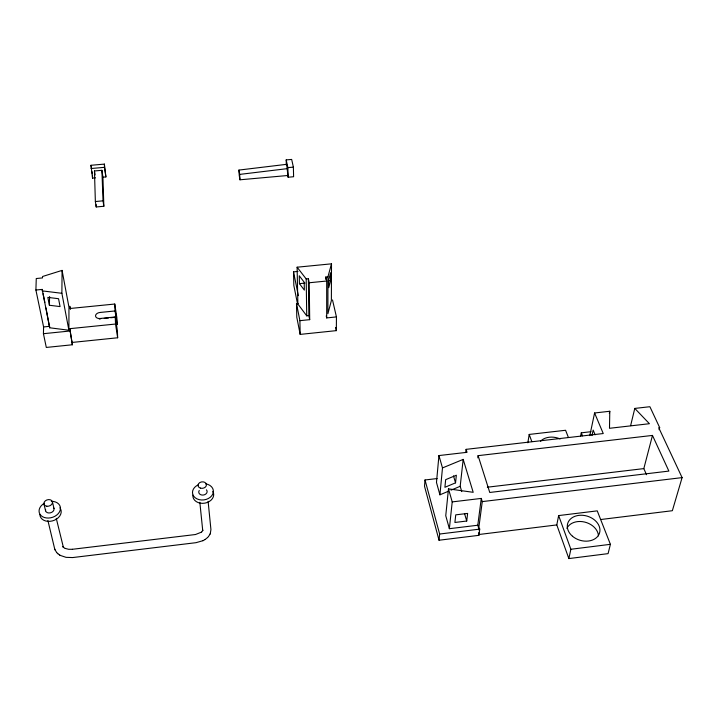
<?xml version="1.0" encoding="UTF-8"?>
<svg xmlns="http://www.w3.org/2000/svg" width="718" height="718" viewBox="0 0 718 718"><rect width="100%" height="100%" fill="white"/><g stroke="black" fill="none" stroke-linecap="round" stroke-linejoin="round"><path stroke-width="1.08" d="M296.498 303.57L296.794 317.266L300.169 334.391L336.338 330.639L336.437 316.916L326.69 317.921L326.69 281.025L325.775 277.031L327.938 276.816L331.501 263.829L297.108 267.204L297.871 304.001L306.739 315.848L308.857 315.633L309.691 319.663L299.9 320.668L296.498 303.57L298.176 303.4M327.938 276.816L327.902 313.685L331.375 300.609L331.501 263.829M35.9 290.027L42.191 289.417L49.686 327.785L68.901 330.235L68.955 307.187L62.08 270.399L42.533 276.502L42.497 277.92L36.268 278.53L35.9 290.027L43.592 326.941L43.43 333.699L46.302 347.44L72.383 344.766L69.781 328.673L115.526 324.042L115.257 316.961L100.143 318.487A4.559 2.998 -9 0 1 95.539 315.929A4.559 2.998 -9 0 1 99.99 312.465L115.033 310.966L114.763 304.037L69.817 308.516L69.817 306.254L70.409 309.413M72.383 344.766L69.781 328.673M330.666 280.541L330.684 272.696L328.745 279.787L328.736 287.64L330.666 280.541L328.431 280.765M68.901 330.235L61.883 293.303L62.08 270.399M199.837 502.313L202.745 530.656L202.835 530.189L201.758 531.921M589.81 435.62L594.585 412.985L609.788 411.261L609.492 428.296L649.431 423.71L634.784 408.425L630.619 425.666M49.407 305.249L47.828 297.378L58.544 298.715L60.07 306.586L49.407 305.249L49.578 296.534M49.686 327.785L45.952 307.869M210.32 533.42L210.93 529.606L208.112 501.344M437.127 478.556L425.02 479.974L424.509 486.212L439.03 540.232L478.888 535.332L479.714 529.121L479.471 528.322L478.735 528.412L477.784 525.235L481.275 498.418L452.214 501.9L449.369 528.699L477.784 525.235M594.585 412.985L603.246 433.537L466.108 449.351L467.023 452.313L438.94 455.562L436.481 482.46L439.928 494.819L448.032 491.408M439.928 494.819L442.485 467.93L438.94 455.562M439.03 540.232L439.64 534.03L425.02 479.974M442.485 467.93L463.182 459.403L473.198 492.315L448.481 488.868L445.752 515.703L449.369 528.699M455.535 482.846L456.352 475.217L445.663 479.66L444.909 487.298L455.535 482.846L453.489 475.89M461.755 491.597L460.184 486.301L463.182 459.403M465.749 452.582L466.108 449.351M466.718 521.026L467.633 513.415L455.742 514.851L454.898 522.462L466.718 521.026L464.564 513.648M477.82 457.86L478.089 455.652L652.474 435.422L668.88 471.089L489.757 492.467L478.089 455.652M478.735 528.412L482.263 501.604L481.275 498.418M478.888 535.332L478.924 532.46M479.202 530.396L479.471 528.322M527.847 442.791L529.202 434.435L565.578 430.27L568.378 437.388M556.791 524.921L558.64 515.578L597.25 510.866L610.399 544.325L608.083 553.632L568.862 558.577L556.791 524.921L478.655 534.533M580.647 435.952L581.284 432.828L590.968 431.706M592 435.557L593.167 430.1L595.114 434.803M568.862 558.577L570.864 549.27L558.64 515.578M609.313 413.415L609.788 411.261M646.514 474.715L643.822 468.603L652.474 435.422M659.106 429.741L659.671 427.587L649.889 406.711L634.784 408.425M659.671 427.587L658.738 427.695L682.1 477.614L672.353 510.713L600.616 519.536M210.383 533.241L209.818 534.533M208.471 536.552L209.862 534.461M207.655 537.45L208.292 536.759M205.124 539.487L207.448 537.647M201.534 532.119L195.476 534.524L72.401 549.288M202.952 540.699L204.845 539.667M202.997 540.681L195.996 542.682L72.644 557.563L66.074 557.347L60.447 555.472M451.066 490.134L460.184 486.301M570.864 549.27L610.399 544.325M439.64 534.03L479.714 529.121M287.747 175.497L239.974 179.796L239.247 175.461L238.941 170.076L286.644 164.323L288.124 177.229L293.599 176.736L293.384 167.132L291.67 159.423L286.195 159.908L286.338 165.23M239.974 179.796L239.668 174.402L287.568 168.613M482.263 501.604L682.1 477.614M487.325 487.208L643.822 468.603M72.419 549.288L68.641 549.297L65.221 548.417M43.43 333.699L69.781 331.025M72.383 342.414L117.653 337.774L117.375 330.675L115.257 316.961M104.236 318.406L108.508 317.975M110.644 317.76L115.993 317.221L115.867 313.963L117.142 324.662L116.863 317.733L114.763 304.037M43.592 326.941L49.713 326.322M297.521 303.911L293.841 285.477L293.518 271.862L297.961 271.422M297.108 267.204L306.2 278.97L308.381 278.755L309.234 282.757L309.691 319.663M299.424 283.646L304.333 290.081L304.208 282.228L299.271 275.802L299.424 283.646L304.997 283.089M309.234 282.757L326.69 281.025M95.359 201.534L103.024 200.834L103.841 206.272L96.212 206.963L95.359 201.534L94.462 170.965L101.911 170.31L102.934 177.193L103.841 206.272M102.934 177.193L105.896 176.933L104.388 164.108L90.989 165.284L92.541 178.118L95.512 177.849M286.195 159.908L287.873 167.626L293.384 167.132M91.051 168.515L104.496 167.339L105.896 176.933M42.156 290.871L61.883 293.303M65.006 548.319L63.516 547.394M60.509 555.508L59.738 555.068M59.791 555.104L58.068 553.892M56.901 552.779L57.871 553.722M63.372 547.26L56.264 518.342M56.731 552.591L54.945 549.656M55.017 549.826L54.595 548.507M581.284 432.828L582.504 435.844M529.202 434.435L531.805 441.606M448.481 488.868L452.214 501.9M43.942 504.009L45.575 510.812M47.891 520.505L54.613 548.597M332.497 299.927L336.437 316.916M52.441 501.837L53.994 508.55M335.602 327.453L336.338 330.639M326.241 315.911L326.69 317.921M42.191 289.417L42.64 291.589M43.08 293.752L44.848 302.44M293.518 271.862L298.329 295.654M238.941 170.076L239.668 174.402M90.989 165.284L91.482 168.479M91.985 171.674L92.308 173.81M115.526 324.042L117.653 337.774M94.462 170.965L95.063 174.905M115.033 310.966L115.993 317.221M101.911 170.31L103.024 200.834M104.388 164.108L104.496 167.339M287.873 167.626L288.124 177.229M96.158 204.729L96.212 206.963M92.496 175.955L92.541 178.118M299.9 320.668L300.169 334.391M306.2 278.97L306.739 315.848M308.381 278.755L308.857 315.633M325.775 277.031L325.775 279.266M99.308 319.133A4.541 2.998 -9.1 0 1 100.735 318.765M566.888 528.367A16.541 12.583 16.7 0 1 584.631 522.058A16.541 12.583 16.7 0 1 598.471 535.87M540.546 441.238A15.509 11.264 12.3 0 1 560.139 438.976M53.473 507.509A4.362 3.249 -16.5 0 1 50.422 512.832A4.362 3.249 -16.5 0 1 45.602 509.43M51.337 501.317A10.905 8.113 -16.5 0 1 59.432 512.006A10.905 8.113 -16.5 0 1 42.559 516.709A10.905 8.113 -16.5 0 1 44.292 503.273M60.671 509.125A10.869 8.113 -16.6 0 1 52.324 520.936A10.869 8.113 -16.6 0 1 39.876 514.456M59.908 507.859A10.869 8.113 -16.6 0 1 60.447 508.685M212.833 491.399A10.474 8.104 -8.1 0 1 205.007 503.121A10.474 8.104 -8.1 0 1 192.882 495.142M205.68 483.86A10.501 8.104 -8 0 1 211.846 495.617A10.501 8.104 -8 0 1 195.17 497.745A10.501 8.104 -8 0 1 198.41 484.785M206.416 489.82A4.2 3.24 -8 0 1 205.788 494.038A4.2 3.24 -8 0 1 200.385 494.54A4.2 3.24 -8 0 1 199.254 490.484M63.094 546.963L62.78 546.479L63.04 546.901M572.452 536.22A16.631 12.601 16.5 0 0 599.539 533.016A16.631 12.601 16.5 0 0 578.87 515.371A16.631 12.601 16.5 0 0 572.452 536.22M46.814 506.235A4.389 3.249 -16.3 0 0 52.414 501.747A4.389 3.249 -16.3 0 0 45.351 500.805A4.389 3.249 -16.3 0 0 46.814 506.235M200.43 488.132A4.227 3.24 -7.9 0 0 206.434 484.596A4.227 3.24 -7.9 0 0 199.855 482.541A4.227 3.24 -7.9 0 0 200.43 488.132"/></g></svg>
